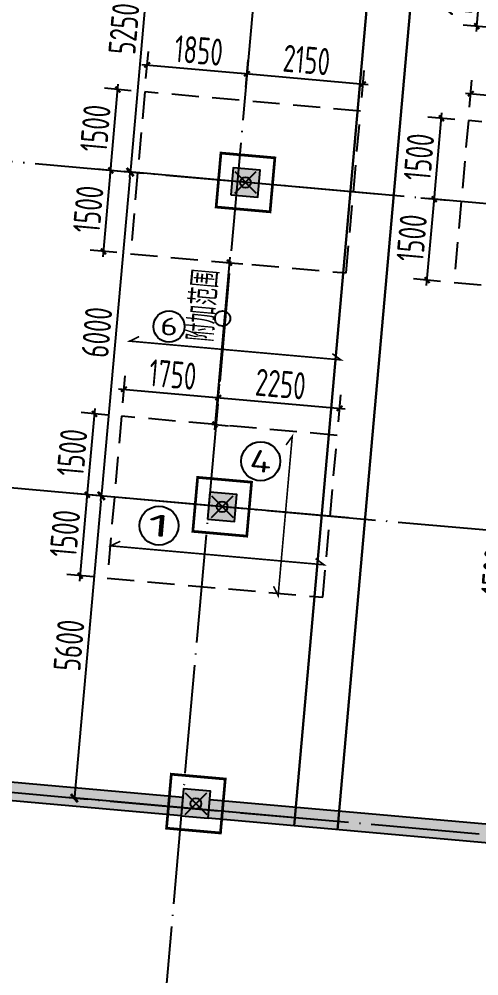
# Model space of a CAD drawing. Extents: x -57409 to 252654, y -8259 to 229119.
# Drawn here: x 143653 to 152146, y 25184 to 42841 of the extents above; entities that cross this region are included whole.
import ezdxf
from ezdxf.enums import TextEntityAlignment as Align

# ---------------------------------------------------------------- set-up
doc = ezdxf.new("R2010")
doc.units = 0
doc.header["$LTSCALE"] = 100
doc.header["$PDMODE"] = 35
doc.header["$PDSIZE"] = 200
doc.linetypes.add('DASHED', pattern=[0.75, 0.5, -0.25])
doc.linetypes.add('DOTE', pattern=[2.42, 2, -0.2, 0.02, -0.2])
doc.layers.get('0').update_dxf_attribs({"linetype": 'CONTINUOUS'})
doc.layers.get('Defpoints').update_dxf_attribs({"linetype": 'CONTINUOUS'})
for name, color, linetype in [('B-TEXT', 3, 'CONTINUOUS'), ('codim', 7, 'CONTINUOUS'), ('COLU', 7, 'CONTINUOUS'), ('CT', 2, 'CONTINUOUS'), ('dote', 253, 'DOTE'), ('h填实-柱墙', 254, 'CONTINUOUS'), ('WALL', 3, 'CONTINUOUS'), ('Z-AXIS', 3, 'CONTINUOUS'), ('Z-TEXT', 2, 'CONTINUOUS'), ('z柱下板带', 140, 'CONTINUOUS'), ('z柱下板带1', 60, 'CONTINUOUS'), ('板底钢筋', 24, 'CONTINUOUS')]:
    doc.layers.add(name, color=color, linetype=linetype)
doc.layers.add('重心计算', color=7, linetype='CONTINUOUS', plot=False)
doc.styles.add('_TCH_AXIS', font='tssdeng.shx', dxfattribs={"width": 0.7, "bigfont": 'tssdchn.shx'})
doc.styles.add('COMPLEX', font='tssdeng.shx', dxfattribs={"width": 0.7, "bigfont": 'tssdchn.shx'})
doc.styles.add('Jgcad-DIM', font='tssdeng.shx', dxfattribs={"width": 0.7, "bigfont": 'tssdchn.shx'})
doc.styles.add('TSSD_Dimension', font='tssdeng.shx', dxfattribs={"width": 0.7})
doc.dimstyles.new('TSSD_100_100$0', dxfattribs={"dimtxt": 300, "dimasz": 100, "dimexe": 100, "dimexo": 250, "dimgap": 100, "dimtad": 1, "dimdec": 0, "dimzin": 0, "dimdsep": 46, "dimtxsty": 'TSSD_Dimension', "dimblk": '_tsdbk', "dimblk1": '_tsdbk', "dimblk2": '_tsdbk', "dimsah": 1, "dimcen": 0, "dimdle": 100, "dimclrt": 7, "dimadec": 0, "dimazin": 0, "dimtfac": 1, "dimtdec": 0, "dimtix": 1, "dimtmove": 2, "dimatfit": 3, "dimldrblk": '_tsdbk', "dimfxl": 1, "dimtolj": 1, "dimtzin": 0, "dimarcsym": 0})

# ---------------------------------------------------------------- blocks, each defined once
blk = doc.blocks.new('_tsdbk')
blk.add_line((-1, 0), (0, 0))
at = {"const_width": 0.5}
blk.add_lwpolyline([(-0.7, -0.7), (0.7, 0.7)], dxfattribs=at)
blk = doc.blocks.new('*D14')
at = {"layer": 'Defpoints', "color": 0}
for p in [(48949, 33607), (214449, 18928), (214184, 15937)]:
    blk.add_point(p, dxfattribs=at)
at = {"layer": 'Z-AXIS', "color": 0, "lineweight": -2}
for p, q in [((48927, 33358), (48675, 30516)), ((48783, 30606), (214084, 15946)), ((214427, 18679), (214175, 15837))]:
    blk.add_line(p, q, dxfattribs=at)
at = {"layer": 'Z-AXIS', "color": 0, "lineweight": -2, "xscale": 100, "yscale": 100, "zscale": 100}
for p, rotation in [((48684, 30615), 174.9316457825303), ((214184, 15937), 354.9316457825303)]:
    blk.add_blockref('_tsdbk', p, dxfattribs=dict(at, rotation=rotation))
at = {"layer": 'Z-AXIS', "color": 7, "insert": (131465, 23625), "char_height": 500, "attachment_point": 5, "rotation": 354.9316, "style": 'TSSD_Dimension'}
blk.add_mtext('\\A1;166150', dxfattribs=at)
blk = doc.blocks.new('*D32')
at = {"layer": 'Defpoints', "color": 0}
for p in [(139195, 25603), (146366, 24967), (146223, 23352)]:
    blk.add_point(p, dxfattribs=at)
at = {"layer": 'Z-AXIS', "color": 0, "lineweight": -2}
for p, q in [((139173, 25354), (139043, 23889)), ((146344, 24718), (146214, 23253)), ((139151, 23979), (146124, 23361))]:
    blk.add_line(p, q, dxfattribs=at)
at = {"layer": 'Z-AXIS', "color": 0, "lineweight": -2, "xscale": 100, "yscale": 100, "zscale": 100}
for p, rotation in [((139051, 23988), 174.9316457825303), ((146223, 23352), 354.9316457825303)]:
    blk.add_blockref('_tsdbk', p, dxfattribs=dict(at, rotation=rotation))
at = {"layer": 'Z-AXIS', "color": 7, "insert": (142668, 24019), "char_height": 500, "attachment_point": 5, "rotation": 354.9316, "style": 'TSSD_Dimension'}
blk.add_mtext('\\A1;7200', dxfattribs=at)
blk = doc.blocks.new('*D436')
at = {"layer": 'Defpoints', "color": 0}
for p in [(149521, 44949), (145705, 40018), (150514, 39589)]:
    blk.add_point(p, dxfattribs=at)
at = {"layer": 'Z-AXIS', "color": 0, "lineweight": -2}
for p, q in [((149272, 44971), (146073, 45256)), ((146163, 45148), (145714, 40118)), ((150265, 39611), (145606, 40027))]:
    blk.add_line(p, q, dxfattribs=at)
at = {"layer": 'Z-AXIS', "color": 0, "lineweight": -2, "xscale": 100, "yscale": 100, "zscale": 100}
for p, rotation in [((146172, 45247), 84.9), ((145705, 40018), 264.9)]:
    blk.add_blockref('_tsdbk', p, dxfattribs=dict(at, rotation=rotation))
at = {"layer": 'Z-AXIS', "color": 7, "insert": (145590, 42664), "char_height": 500, "attachment_point": 5, "rotation": 84.9, "style": 'TSSD_Dimension'}
blk.add_mtext('\\A1;5250', dxfattribs=at)
blk = doc.blocks.new('*D437')
at = {"layer": 'Defpoints', "color": 0}
for p in [(150514, 39589), (145172, 34042), (149984, 33612)]:
    blk.add_point(p, dxfattribs=at)
at = {"layer": 'Z-AXIS', "color": 0, "lineweight": -2}
for p, q in [((145697, 39918), (145181, 34141)), ((150265, 39611), (145606, 40027)), ((149735, 33635), (145073, 34051))]:
    blk.add_line(p, q, dxfattribs=at)
at = {"layer": 'Z-AXIS', "color": 0, "lineweight": -2, "xscale": 100, "yscale": 100, "zscale": 100}
for p, rotation in [((145705, 40018), 84.9), ((145172, 34042), 264.9)]:
    blk.add_blockref('_tsdbk', p, dxfattribs=dict(at, rotation=rotation))
at = {"layer": 'Z-AXIS', "color": 7, "insert": (145090, 37061), "char_height": 500, "attachment_point": 5, "rotation": 84.9, "style": 'TSSD_Dimension'}
blk.add_mtext('\\A1;6000', dxfattribs=at)
blk = doc.blocks.new('*D438')
at = {"layer": 'Defpoints', "color": 0}
for p in [(149984, 33612), (144674, 28464), (149489, 28034)]:
    blk.add_point(p, dxfattribs=at)
at = {"layer": 'Z-AXIS', "color": 0, "lineweight": -2}
for p, q in [((145163, 33942), (144683, 28564)), ((149735, 33635), (145073, 34051)), ((149240, 28056), (144575, 28473))]:
    blk.add_line(p, q, dxfattribs=at)
at = {"layer": 'Z-AXIS', "color": 0, "lineweight": -2, "xscale": 100, "yscale": 100, "zscale": 100}
for p, rotation in [((145172, 34042), 84.9), ((144674, 28464), 264.9)]:
    blk.add_blockref('_tsdbk', p, dxfattribs=dict(at, rotation=rotation))
at = {"layer": 'Z-AXIS', "color": 7, "insert": (144575, 31284), "char_height": 500, "attachment_point": 5, "rotation": 84.9, "style": 'TSSD_Dimension'}
blk.add_mtext('\\A1;5600', dxfattribs=at)
blk = doc.blocks.new('_AXISO')
blk.add_circle((0, 0), 0.5)
at = {"layer": 'B-TEXT', "style": 'COMPLEX', "width": 1.450893}
blk.add_attdef('A', text='', height=0.56, dxfattribs=at).set_placement((0.249375, -0.28), (0.749375, -0.28), align=Align.FIT)
blk = doc.blocks.new('_ArchTick')
at = {"color": 0, "linetype": 'ByBlock', "const_width": 0.4}
blk.add_lwpolyline([(-0.5, -0.5), (0.5, 0.5)], dxfattribs=at)
blk = doc.blocks.new('*D1623')
at = {"layer": 'codim', "color": 0, "lineweight": -2}
blk.add_line((151180, 37924), (151330, 39617), dxfattribs=at)
at = {"layer": 'codim', "color": 7, "lineweight": -2}
for p, q in [((151570, 39495), (151072, 39539)), ((151438, 38001), (150940, 38045))]:
    blk.add_line(p, q, dxfattribs=at)
at = {"layer": 'Defpoints', "color": 0}
for p in [(151321, 39517), (151819, 39473), (151687, 37979)]:
    blk.add_point(p, dxfattribs=at)
at = {"layer": 'codim', "color": 0, "lineweight": -2, "xscale": 100, "yscale": 100, "zscale": 100}
for p, rotation in [((151321, 39517), 84.93164578921419), ((151189, 38023), 264.9316457892142)]:
    blk.add_blockref('_ArchTick', p, dxfattribs=dict(at, rotation=rotation))
at = {"layer": 'codim', "color": 1, "insert": (150906, 38801), "char_height": 500, "attachment_point": 5, "rotation": 84.9316, "style": 'Jgcad-DIM'}
blk.add_mtext('\\A1;1500', dxfattribs=at)
blk = doc.blocks.new('*D1624')
at = {"layer": 'codim', "color": 7, "lineweight": -2}
for p, q in [((151703, 40989), (151205, 41033)), ((151570, 39495), (151072, 39539))]:
    blk.add_line(p, q, dxfattribs=at)
at = {"layer": 'codim', "color": 0, "lineweight": -2}
blk.add_line((151312, 39418), (151463, 41111), dxfattribs=at)
at = {"layer": 'Defpoints', "color": 0}
for p in [(151454, 41011), (151952, 40967), (151819, 39473)]:
    blk.add_point(p, dxfattribs=at)
at = {"layer": 'codim', "color": 0, "lineweight": -2, "xscale": 100, "yscale": 100, "zscale": 100}
for p, rotation in [((151454, 41011), 84.93164578921419), ((151321, 39517), 264.9316457892142)]:
    blk.add_blockref('_ArchTick', p, dxfattribs=dict(at, rotation=rotation))
at = {"layer": 'codim', "color": 1, "insert": (151039, 40295), "char_height": 500, "attachment_point": 5, "rotation": 84.9316, "style": 'Jgcad-DIM'}
blk.add_mtext('\\A1;1500', dxfattribs=at)
blk = doc.blocks.new('*D1625')
at = {"layer": 'codim', "color": 7, "lineweight": -2}
for p, q in [((151974, 41216), (152018, 41714)), ((153966, 41040), (154010, 41538))]:
    blk.add_line(p, q, dxfattribs=at)
at = {"layer": 'codim', "color": 0, "lineweight": -2}
blk.add_line((151896, 41474), (154088, 41280), dxfattribs=at)
at = {"layer": 'Defpoints', "color": 0}
for p in [(153988, 41289), (151952, 40967), (153944, 40791)]:
    blk.add_point(p, dxfattribs=at)
at = {"layer": 'codim', "color": 0, "lineweight": -2, "xscale": 100, "yscale": 100, "zscale": 100}
for p, rotation in [((151996, 41465), 174.931645787587), ((153988, 41289), 354.931645787587)]:
    blk.add_blockref('_ArchTick', p, dxfattribs=dict(at, rotation=rotation))
at = {"layer": 'codim', "color": 1, "insert": (153023, 41726), "char_height": 500, "attachment_point": 5, "rotation": 354.9316, "style": 'Jgcad-DIM'}
blk.add_mtext('\\A1;2000', dxfattribs=at)
blk = doc.blocks.new('*D1626')
at = {"layer": 'codim', "color": 7, "lineweight": -2}
for p, q in [((152453, 43784), (151955, 43828)), ((152355, 42688), (151857, 42732))]:
    blk.add_line(p, q, dxfattribs=at)
at = {"layer": 'codim', "color": 0, "lineweight": -2}
for p, q in [((152106, 42710), (152204, 43806)), ((152204, 43806), (152212, 43906)), ((152106, 42710), (152098, 42611))]:
    blk.add_line(p, q, dxfattribs=at)
at = {"layer": 'Defpoints', "color": 0}
for p in [(152204, 43806), (152702, 43762), (152605, 42666)]:
    blk.add_point(p, dxfattribs=at)
at = {"layer": 'codim', "color": 0, "lineweight": -2, "xscale": 100, "yscale": 100, "zscale": 100}
for p, rotation in [((152204, 43806), 264.9316457892142), ((152106, 42710), 84.93164578921423)]:
    blk.add_blockref('_ArchTick', p, dxfattribs=dict(at, rotation=rotation))
at = {"layer": 'codim', "color": 1, "insert": (151806, 43289), "char_height": 500, "attachment_point": 5, "rotation": 84.9316, "style": 'Jgcad-DIM'}
blk.add_mtext('\\A1;1100', dxfattribs=at)
blk = doc.blocks.new('*D1663')
at = {"layer": 'codim', "color": 0, "lineweight": -2}
blk.add_line((145203, 38454), (145354, 40147), dxfattribs=at)
at = {"layer": 'codim', "color": 7, "lineweight": -2}
for p, q in [((145594, 40025), (145096, 40069)), ((145461, 38531), (144963, 38575))]:
    blk.add_line(p, q, dxfattribs=at)
at = {"layer": 'Defpoints', "color": 0}
for p in [(145345, 40047), (145843, 40003), (145710, 38509)]:
    blk.add_point(p, dxfattribs=at)
at = {"layer": 'codim', "color": 0, "lineweight": -2, "xscale": 100, "yscale": 100, "zscale": 100}
for p, rotation in [((145345, 40047), 84.93164578921419), ((145212, 38553), 264.9316457892142)]:
    blk.add_blockref('_ArchTick', p, dxfattribs=dict(at, rotation=rotation))
at = {"layer": 'codim', "color": 1, "insert": (144930, 39331), "char_height": 500, "attachment_point": 5, "rotation": 84.9316, "style": 'Jgcad-DIM'}
blk.add_mtext('\\A1;1500', dxfattribs=at)
blk = doc.blocks.new('*D1664')
at = {"layer": 'codim', "color": 7, "lineweight": -2}
for p, q in [((145726, 41519), (145228, 41564)), ((145594, 40025), (145096, 40069))]:
    blk.add_line(p, q, dxfattribs=at)
at = {"layer": 'codim', "color": 0, "lineweight": -2}
blk.add_line((145336, 39948), (145486, 41641), dxfattribs=at)
at = {"layer": 'Defpoints', "color": 0}
for p in [(145477, 41541), (145975, 41497), (145843, 40003)]:
    blk.add_point(p, dxfattribs=at)
at = {"layer": 'codim', "color": 0, "lineweight": -2, "xscale": 100, "yscale": 100, "zscale": 100}
for p, rotation in [((145477, 41541), 84.93164578921419), ((145345, 40047), 264.9316457892142)]:
    blk.add_blockref('_ArchTick', p, dxfattribs=dict(at, rotation=rotation))
at = {"layer": 'codim', "color": 1, "insert": (145062, 40825), "char_height": 500, "attachment_point": 5, "rotation": 84.9316, "style": 'Jgcad-DIM'}
blk.add_mtext('\\A1;1500', dxfattribs=at)
blk = doc.blocks.new('*D1665')
at = {"layer": 'codim', "color": 7, "lineweight": -2}
for p, q in [((145997, 41746), (146042, 42244)), ((147840, 41583), (147884, 42081))]:
    blk.add_line(p, q, dxfattribs=at)
at = {"layer": 'codim', "color": 0, "lineweight": -2}
blk.add_line((145920, 42004), (147962, 41823), dxfattribs=at)
at = {"layer": 'Defpoints', "color": 0}
for p in [(147862, 41832), (145975, 41497), (147818, 41334)]:
    blk.add_point(p, dxfattribs=at)
at = {"layer": 'codim', "color": 0, "lineweight": -2, "xscale": 100, "yscale": 100, "zscale": 100}
for p, rotation in [((146019, 41995), 174.9316457875857), ((147862, 41832), 354.9316457875857)]:
    blk.add_blockref('_ArchTick', p, dxfattribs=dict(at, rotation=rotation))
at = {"layer": 'codim', "color": 1, "insert": (146972, 42262), "char_height": 500, "attachment_point": 5, "rotation": 354.9316, "style": 'Jgcad-DIM'}
blk.add_mtext('\\A1;1850', dxfattribs=at)
blk = doc.blocks.new('*D1666')
at = {"layer": 'codim', "color": 7, "lineweight": -2}
for p, q in [((147840, 41583), (147884, 42081)), ((149982, 41393), (150026, 41891))]:
    blk.add_line(p, q, dxfattribs=at)
at = {"layer": 'codim', "color": 0, "lineweight": -2}
blk.add_line((147763, 41841), (150103, 41633), dxfattribs=at)
at = {"layer": 'Defpoints', "color": 0}
for p in [(150004, 41642), (147818, 41334), (149960, 41144)]:
    blk.add_point(p, dxfattribs=at)
at = {"layer": 'codim', "color": 0, "lineweight": -2, "xscale": 100, "yscale": 100, "zscale": 100}
for p, rotation in [((147862, 41832), 174.9316457875857), ((150004, 41642), 354.9316457875857)]:
    blk.add_blockref('_ArchTick', p, dxfattribs=dict(at, rotation=rotation))
at = {"layer": 'codim', "color": 1, "insert": (148964, 42086), "char_height": 500, "attachment_point": 5, "rotation": 354.9316, "style": 'Jgcad-DIM'}
blk.add_mtext('\\A1;2150', dxfattribs=at)
blk = doc.blocks.new('*D1437')
at = {"layer": 'codim', "color": 7, "lineweight": -2}
for p, q in [((153132, 33333), (152634, 33377)), ((153000, 31839), (152501, 31883))]:
    blk.add_line(p, q, dxfattribs=at)
at = {"layer": 'codim', "color": 0, "lineweight": -2}
blk.add_line((152742, 31761), (152892, 33455), dxfattribs=at)
at = {"layer": 'Defpoints', "color": 0}
for p in [(152883, 33355), (153381, 33311), (153249, 31817)]:
    blk.add_point(p, dxfattribs=at)
at = {"layer": 'codim', "color": 0, "lineweight": -2, "xscale": 100, "yscale": 100, "zscale": 100}
for p, rotation in [((152883, 33355), 84.93164578921422), ((152751, 31861), 264.9316457892142)]:
    blk.add_blockref('_ArchTick', p, dxfattribs=dict(at, rotation=rotation))
at = {"layer": 'codim', "color": 1, "insert": (152468, 32639), "char_height": 500, "attachment_point": 5, "rotation": 84.9316, "style": 'Jgcad-DIM'}
blk.add_mtext('\\A1;1500', dxfattribs=at)
blk = doc.blocks.new('*D1441')
at = {"layer": 'codim', "color": 7, "lineweight": -2}
for p, q in [((145163, 34040), (144665, 34084)), ((145031, 32546), (144533, 32590))]:
    blk.add_line(p, q, dxfattribs=at)
at = {"layer": 'codim', "color": 0, "lineweight": -2}
blk.add_line((144773, 32468), (144923, 34162), dxfattribs=at)
at = {"layer": 'Defpoints', "color": 0}
for p in [(144914, 34062), (145412, 34018), (145280, 32524)]:
    blk.add_point(p, dxfattribs=at)
at = {"layer": 'codim', "color": 0, "lineweight": -2, "xscale": 100, "yscale": 100, "zscale": 100}
for p, rotation in [((144914, 34062), 84.93164578921422), ((144782, 32568), 264.9316457892142)]:
    blk.add_blockref('_ArchTick', p, dxfattribs=dict(at, rotation=rotation))
at = {"layer": 'codim', "color": 1, "insert": (144499, 33346), "char_height": 500, "attachment_point": 5, "rotation": 84.9316, "style": 'Jgcad-DIM'}
blk.add_mtext('\\A1;1500', dxfattribs=at)
blk = doc.blocks.new('*D1453')
at = {"layer": 'codim', "color": 7, "lineweight": -2}
for p, q in [((145296, 35534), (144798, 35578)), ((145163, 34040), (144665, 34084))]:
    blk.add_line(p, q, dxfattribs=at)
at = {"layer": 'codim', "color": 0, "lineweight": -2}
blk.add_line((144905, 33962), (145056, 35656), dxfattribs=at)
at = {"layer": 'Defpoints', "color": 0}
for p in [(145047, 35556), (145545, 35512), (145412, 34018)]:
    blk.add_point(p, dxfattribs=at)
at = {"layer": 'codim', "color": 0, "lineweight": -2, "xscale": 100, "yscale": 100, "zscale": 100}
for p, rotation in [((145047, 35556), 84.93164578921422), ((144914, 34062), 264.9316457892142)]:
    blk.add_blockref('_ArchTick', p, dxfattribs=dict(at, rotation=rotation))
at = {"layer": 'codim', "color": 1, "insert": (144632, 34840), "char_height": 500, "attachment_point": 5, "rotation": 84.9316, "style": 'Jgcad-DIM'}
blk.add_mtext('\\A1;1500', dxfattribs=at)
blk = doc.blocks.new('*D1454')
at = {"layer": 'codim', "color": 7, "lineweight": -2}
for p, q in [((145567, 35761), (145611, 36259)), ((147310, 35606), (147354, 36104))]:
    blk.add_line(p, q, dxfattribs=at)
at = {"layer": 'codim', "color": 0, "lineweight": -2}
blk.add_line((145489, 36019), (147432, 35847), dxfattribs=at)
at = {"layer": 'Defpoints', "color": 0}
for p in [(147332, 35855), (145545, 35512), (147288, 35357)]:
    blk.add_point(p, dxfattribs=at)
at = {"layer": 'codim', "color": 0, "lineweight": -2, "xscale": 100, "yscale": 100, "zscale": 100}
for p, rotation in [((145589, 36010), 174.9316457875898), ((147332, 35855), 354.9316457875898)]:
    blk.add_blockref('_ArchTick', p, dxfattribs=dict(at, rotation=rotation))
at = {"layer": 'codim', "color": 1, "insert": (146492, 36281), "char_height": 500, "attachment_point": 5, "rotation": 354.9316, "style": 'Jgcad-DIM'}
blk.add_mtext('\\A1;1750', dxfattribs=at)
blk = doc.blocks.new('*D1455')
at = {"layer": 'codim', "color": 7, "lineweight": -2}
for p, q in [((147310, 35606), (147354, 36104)), ((149551, 35408), (149595, 35906))]:
    blk.add_line(p, q, dxfattribs=at)
at = {"layer": 'codim', "color": 0, "lineweight": -2}
blk.add_line((147233, 35864), (149673, 35648), dxfattribs=at)
at = {"layer": 'Defpoints', "color": 0}
for p in [(149573, 35657), (147288, 35357), (149529, 35159)]:
    blk.add_point(p, dxfattribs=at)
at = {"layer": 'codim', "color": 0, "lineweight": -2, "xscale": 100, "yscale": 100, "zscale": 100}
for p, rotation in [((147332, 35855), 174.9316457875898), ((149573, 35657), 354.9316457875898)]:
    blk.add_blockref('_ArchTick', p, dxfattribs=dict(at, rotation=rotation))
at = {"layer": 'codim', "color": 1, "insert": (148484, 36105), "char_height": 500, "attachment_point": 5, "rotation": 354.9316, "style": 'Jgcad-DIM'}
blk.add_mtext('\\A1;2250', dxfattribs=at)
blk = doc.blocks.new('*D2888')
at = {"layer": 'codim', "color": 0, "lineweight": -2}
blk.add_line((147547, 38447), (147262, 35259), dxfattribs=at)
at = {"layer": 'codim', "color": 7, "lineweight": -2}
for p, q in [((147476, 38352), (147787, 38325)), ((147211, 35364), (147520, 35337))]:
    blk.add_line(p, q, dxfattribs=at)
at = {"layer": 'Defpoints', "color": 0}
for p in [(147227, 38375), (146962, 35386), (147271, 35359)]:
    blk.add_point(p, dxfattribs=at)
at = {"layer": 'codim', "color": 0, "lineweight": -2, "xscale": 100, "yscale": 100, "zscale": 100}
for p, rotation in [((147538, 38347), 84.89999999998257), ((147271, 35359), 264.8999999999826)]:
    blk.add_blockref('_ArchTick', p, dxfattribs=dict(at, rotation=rotation))
at = {"layer": 'codim', "color": 1, "insert": (147054, 37558), "char_height": 500, "attachment_point": 5, "rotation": 84.9, "style": 'Jgcad-DIM'}
blk.add_mtext('\\A1;\\A1;\\A1;\\A1;附加范围', dxfattribs=at)
blk = doc.blocks.new('后浇带现场')
at = {"color": 6, "lineweight": 30}
for points in [[(777111, 575147), (781539, 625070)], [(776314, 575218), (780665, 624270)]]:
    blk.add_lwpolyline(points, dxfattribs=at)

msp = doc.modelspace()

# ---------------------------------------------------------------- hatches: boundary and pattern name
at = {"layer": 'h填实-柱墙'}
for points in [[(147563.9, 39599.5), (148061.9, 39555.4), (148106.1, 40053.4), (147608.1, 40097.6)], [(147133.4, 33614), (147631.5, 33569.8), (147675.6, 34067.9), (147177.6, 34112)], [(139407, 29129.2), (146678.5, 28484.3), (146647.5, 28135.7), (139376.1, 28780.6)], [(146647.5, 28135.7), (147145.6, 28091.5), (147189.7, 28589.5), (146691.7, 28633.7)], [(147176.5, 28440.1), (154647.2, 27777.5), (154616.3, 27428.9), (147145.6, 28091.5)]]:
    msp.add_hatch(color=256, dxfattribs=at).paths.add_polyline_path(points)

# ---------------------------------------------------------------- linework, layer by layer
at = {"layer": 'codim'}
msp.add_circle((147412.2, 37316.4), 140.1, dxfattribs=at)
at = {"layer": 'COLU'}
for points in [[(147563.9, 39599.5), (148061.9, 39555.4), (148106.1, 40053.4), (147608.1, 40097.6)], [(147133.4, 33614), (147631.5, 33569.8), (147675.6, 34067.9), (147177.6, 34112)], [(146647.5, 28135.7), (147145.6, 28091.5), (147189.7, 28589.5), (146691.7, 28633.7)]]:
    msp.add_lwpolyline(points, close=True, dxfattribs=at)
at = {"layer": 'CT', "const_width": 50}
for points in [[(147292.8, 39372.6), (148288.9, 39284.3), (148377.2, 40280.3), (147381.1, 40368.7)], [(146862.3, 33387.2), (147858.4, 33298.9), (147946.8, 34295), (146950.7, 34383.3)], [(146376.4, 27908.7), (147372.5, 27820.4), (147460.9, 28816.5), (146464.8, 28904.8)]]:
    msp.add_lwpolyline(points, close=True, dxfattribs=at)
at = {"layer": 'dote', "ltscale": 10}
for p, q in [((151811.2, 86357.1), (146366.5, 24966.7)), ((218258.6, 33580.5), (58336.3, 47764.2)), ((217728.5, 27604), (44456.4, 42971.7)), ((217233.8, 22025.9), (51531.5, 36722.2))]:
    msp.add_line(p, q, dxfattribs=at)
at = {"layer": 'WALL'}
for points in [[(139407, 29129.2), (146678.5, 28484.3), (146647.5, 28135.7), (139376.1, 28780.6)], [(147176.5, 28440.1), (154647.2, 27777.5), (154616.3, 27428.9), (147145.6, 28091.5)]]:
    msp.add_lwpolyline(points, close=True, dxfattribs=at)
at = {"layer": 'z柱下板带', "linetype": 'DASHED', "ltscale": 10}
for points in [[(145710.3, 38509), (149694.7, 38155.7), (149959.7, 41143.9), (145975.3, 41497.3)], [(151686.8, 37979), (155671.2, 37625.6), (155936.2, 40613.9), (151951.9, 40967.2)]]:
    msp.add_lwpolyline(points, close=True, dxfattribs=at)
at = {"layer": 'z柱下板带1', "linetype": 'DASHED', "ltscale": 10}
msp.add_lwpolyline([(145279.8, 32523.5), (149264.2, 32170.1), (149529.2, 35158.4), (145544.9, 35511.7)], close=True, dxfattribs=at)
at = {"layer": '板底钢筋', "const_width": 30}
for points in [[(145870.8, 36982.8), (145696, 36897.9), (149596.3, 36552), (149439.1, 36666.3)], [(148353.2, 32375.9), (148438, 32201.1), (148698.6, 35139.5), (148584.3, 34982.3)], [(145520.9, 33204.5), (145346.1, 33119.6), (149286, 32770.2), (149128.9, 32884.5)]]:
    msp.add_lwpolyline(points, dxfattribs=at)
at = {"layer": '重心计算', "color": 5}
for p in [(147835, 39826.5), (147835, 39826.5), (147404.5, 33840.9), (147404.5, 33840.9), (146918.6, 28362.6), (146918.6, 28362.6)]:
    msp.add_point(p, dxfattribs=at)

# ---------------------------------------------------------------- block references
at = {"color": 3, "lineweight": 30}
msp.add_blockref('后浇带现场', (-627579.1, -547267.4), dxfattribs=at)
at = {"layer": 'Z-TEXT'}
ref = msp.add_blockref('_AXISO', (146422.2, 37167.4), dxfattribs=dict(at, xscale=576.0000000000059, yscale=576, zscale=576, rotation=359.9996457873814))
ref.add_attrib('A', '6', dxfattribs={"layer": 'Z-AXIS', "color": 7, "height": 325.8, "rotation": 359.99965, "style": '_TCH_AXIS', "width": 2}).set_placement((146259.3, 37004.5), (146585.2, 37004.5), align=Align.FIT)
ref = msp.add_blockref('_AXISO', (148116.1, 34681.2), dxfattribs=dict(at, xscale=720.0000000000084, yscale=720, zscale=720, rotation=354.9312915747626))
ref.add_attrib('A', '4', dxfattribs={"layer": 'Z-AXIS', "color": 7, "height": 407.3, "rotation": 354.93129, "style": '_TCH_AXIS', "width": 1.733333}).set_placement((147895.2, 34496.3), (148300.9, 34460.3), align=Align.FIT)
ref = msp.add_blockref('_AXISO', (146236.8, 33492.7), dxfattribs=dict(at, xscale=720.0000000000084, yscale=720, zscale=720, rotation=354.9312915747626))
ref.add_attrib('A', '1', dxfattribs={"layer": 'Z-AXIS', "color": 7, "height": 407.3, "rotation": 354.93129, "style": '_TCH_AXIS', "width": 2.888889}).set_placement((146015.9, 33307.9), (146421.6, 33271.9), align=Align.FIT)

# ---------------------------------------------------------------- dimensions: what is measured, and where the dimension line sits
at = {"layer": 'codim'}
for base, p1, p2, angle, picture, middle in [((152203.6, 43806.1), (152604.5, 42666.2), (152701.7, 43761.9), 84.93165, '*D1626', (151806.4, 43289.2)), ((147862.3, 41831.9), (145975.3, 41497.3), (147818.1, 41333.9), 354.93165, '*D1665', (146971.8, 42262.3)), ((150003.9, 41642), (147818.1, 41333.9), (149959.7, 41143.9), 354.93165, '*D1666', (148964, 42085.6)), ((153988.2, 41288.6), (151951.9, 40967.2), (153944, 40790.5), 354.93165, '*D1625', (153023, 41725.6)), ((145477.3, 41541.5), (145842.8, 40003.2), (145975.3, 41497.3), 84.93165, '*D1664', (145062.4, 40825.3)), ((151453.8, 41011.4), (151819.3, 39473.1), (151951.9, 40967.2), 84.93165, '*D1624', (151038.9, 40295.3)), ((145344.8, 40047.3), (145710.3, 38509), (145842.8, 40003.2), 84.93165, '*D1663', (144929.9, 39331.2)), ((151321.3, 39517.3), (151686.8, 37979), (151819.3, 39473.1), 84.93165, '*D1623', (150906.4, 38801.1)), ((147332.2, 35855.4), (145544.9, 35511.9), (147288, 35357.3), 354.93165, '*D1454', (146491.5, 36281.3)), ((149573.4, 35656.6), (147288, 35357.3), (149529.2, 35158.5), 354.93165, '*D1455', (148483.7, 36104.6)), ((145046.8, 35556.1), (145412.4, 34017.8), (145544.9, 35511.9), 84.93165, '*D1453', (144631.9, 34839.9)), ((144914.3, 34062), (145279.8, 32523.7), (145412.4, 34017.8), 84.93165, '*D1441', (144499.4, 33345.8)), ((152883, 33355.2), (153248.6, 31816.9), (153381.1, 33311), 84.93165, '*D1437', (152468.1, 32639.1))]:
    dim = msp.add_linear_dim(base=base, p1=p1, p2=p2, angle=angle, dimstyle='TSSD_100_100$0', override={"dimtxt": 500, "dimexe": 250, "dimtxsty": 'Jgcad-DIM', "dimblk": 'ArchTick', "dimblk1": 'ArchTick', "dimblk2": 'ArchTick', "dimclre": 7, "dimclrt": 1, "dimadec": 3}, dxfattribs=at)
    dim.commit()
    dim.dimension.update_dxf_attribs({"geometry": picture, "text_midpoint": middle})
dim = msp.add_linear_dim(base=(147271.1, 35358.9), p1=(147226.9, 38374.7), p2=(146962.4, 35386.4), angle=84.9, text='\\A1;\\A1;\\A1;附加范围', dimstyle='TSSD_100_100$0', override={"dimtxt": 500, "dimexe": 250, "dimtxsty": 'Jgcad-DIM', "dimblk": 'ArchTick', "dimblk1": 'ArchTick', "dimblk2": 'ArchTick', "dimclre": 7, "dimclrt": 1, "dimadec": 3}, dxfattribs=at)
dim.commit()
dim.dimension.update_dxf_attribs({"geometry": '*D2888', "text_midpoint": (147054.1, 37557.8), "dimtype": 160})
at = {"layer": 'Z-AXIS'}
for base, p1, p2, angle, picture, middle in [((145705.5, 40018), (149521, 44948.6), (150514, 39588.9), 84.9, '*D436', (145590.2, 42663.8)), ((145172.1, 34041.8), (150514, 39588.9), (149984, 33612.3), 84.9, '*D437', (145090.2, 37061)), ((144674.3, 28463.9), (149984, 33612.3), (149489.2, 28034.2), 84.9, '*D438', (144574.6, 31284)), ((214183.9, 15936.9), (48948.9, 33606.7), (214449.2, 18928.3), 354.93165, '*D14', (131464.7, 23624.7)), ((146223.3, 23352.3), (139194.6, 25602.7), (146366.5, 24966.7), 354.93165, '*D32', (142668.3, 24018.9))]:
    dim = msp.add_linear_dim(base=base, p1=p1, p2=p2, angle=angle, dimstyle='TSSD_100_100$0', override={"dimtxt": 500}, dxfattribs=at)
    dim.commit()
    dim.dimension.update_dxf_attribs({"geometry": picture, "text_midpoint": middle})

doc.saveas('drawing.dxf')
